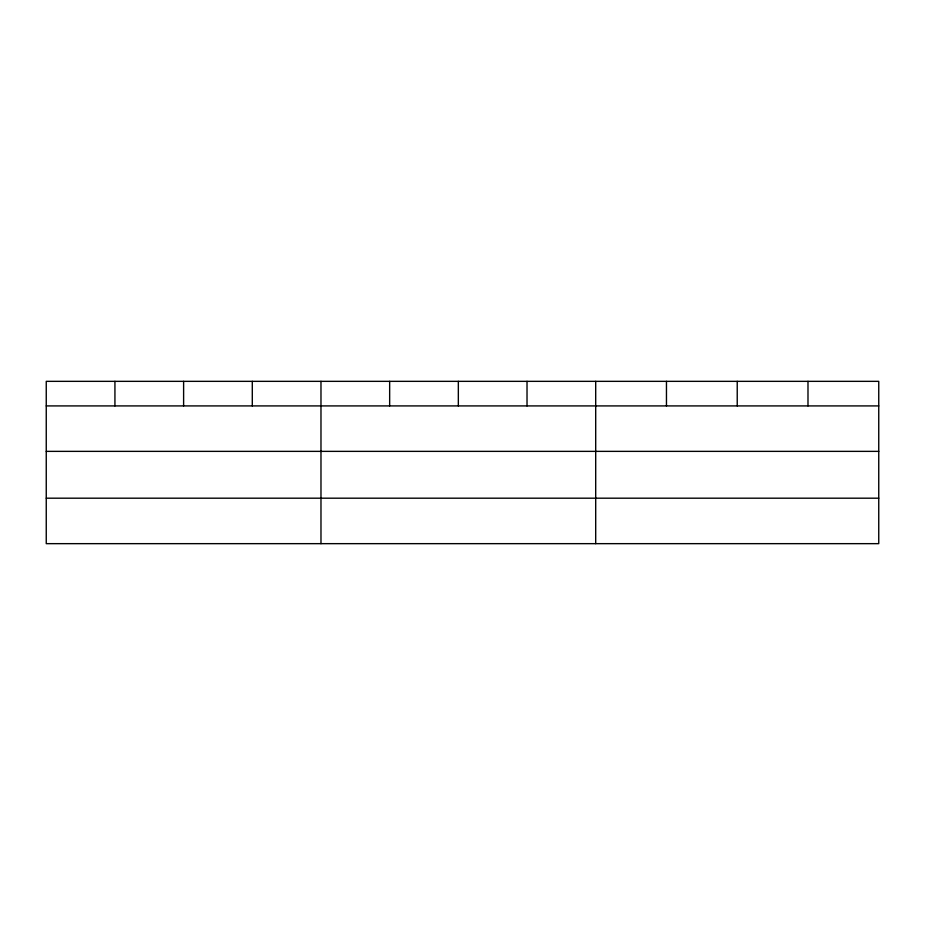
<?xml version="1.0" encoding="UTF-8"?>
<svg xmlns="http://www.w3.org/2000/svg" width="925" height="925" viewBox="0 0 925 925"><rect width="100%" height="100%" fill="white"/><g stroke="black" fill="none" stroke-linecap="round" stroke-linejoin="round"><path stroke-width="1.39" d="M878.75 451.365L878.75 381.343L46.25 381.343L46.25 543.657L878.75 543.657L878.75 451.365L46.25 451.365M46.25 405.913L878.75 405.913M46.25 498.193L878.75 498.193M807.987 381.343L807.987 405.913M737.225 381.343L737.225 405.913M666.462 381.343L666.462 405.913M595.7 381.343L595.7 543.657M527.019 381.343L527.019 405.913M458.337 381.343L458.337 405.913M389.656 381.343L389.656 405.913M320.975 381.343L320.975 543.657M252.294 381.343L252.294 405.913M183.613 381.343L183.613 405.913M114.931 381.343L114.931 405.913"/></g></svg>
